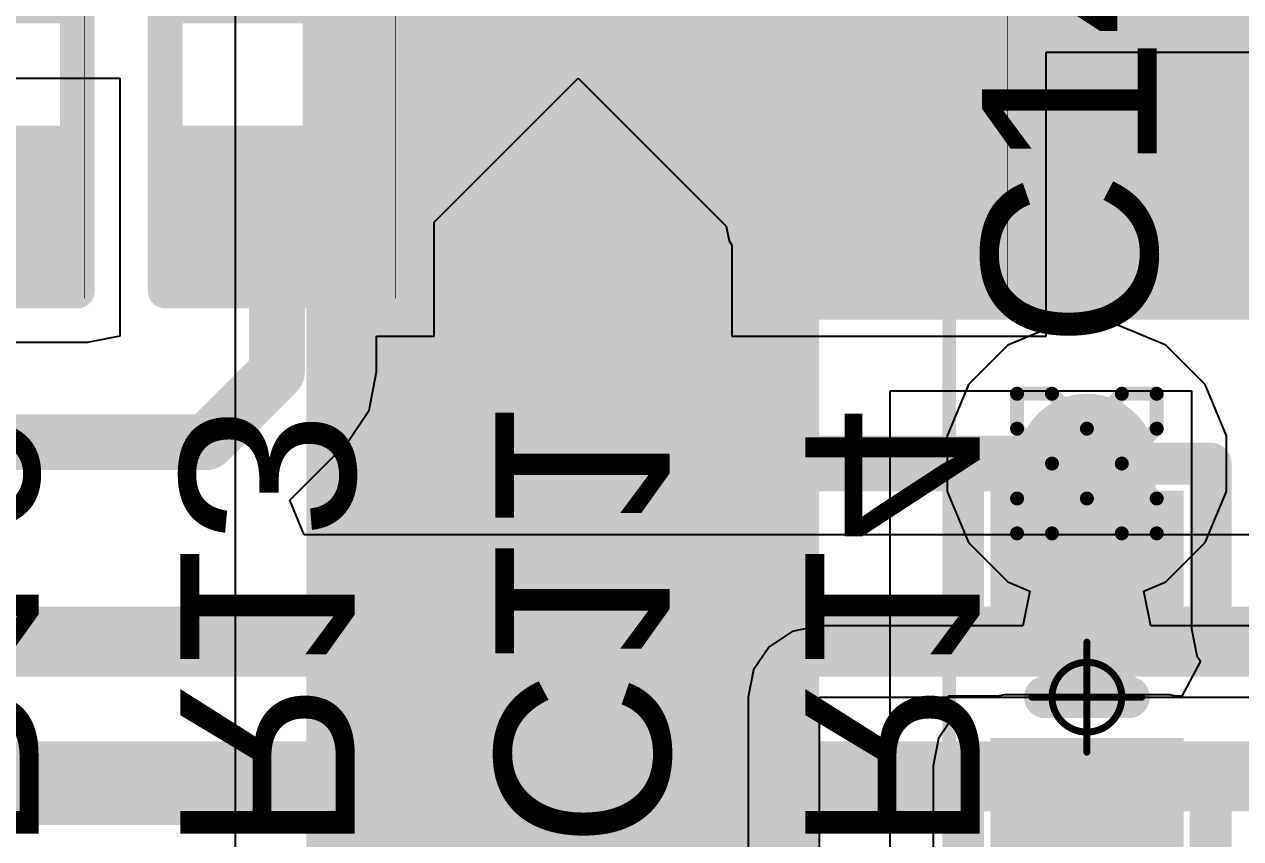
# Model space of a CAD drawing. Header units: inches. Extents: x -13 to 356, y -4 to 120.
# Drawn here: x 4.354 to 8.779, y 28.144 to 31.107 of the extents above; entities that cross this region are included whole.
import ezdxf

# ---------------------------------------------------------------- set-up
doc = ezdxf.new("R2010")
doc.units = ezdxf.units.IN
for name, color, linetype in [('Bottom Layer', 5, 'Continuous'), ('Bottom Overlay', 54, 'Continuous'), ('Bottom Paste', 16, 'Continuous'), ('Bottom Solder', 6, 'Continuous'), ('Drill Drawing', 1, 'Continuous'), ('GND', 16, 'Continuous'), ('Mechanical 13', 56, 'Continuous'), ('Mechanical 15', 56, 'Continuous'), ('POWER', 76, 'Continuous'), ('Top Layer', 1, 'Continuous'), ('Top Overlay', 2, 'Continuous'), ('Top Paste', 8, 'Continuous'), ('Top Solder', 216, 'Continuous'), ('Via Holes', 16, 'Continuous')]:
    doc.layers.add(name, color=color, linetype=linetype)
doc.styles.add('Arial', font='', dxfattribs={"height": 0.2})
doc.styles.get('Arial').set_extended_font_data('Arial')

# ---------------------------------------------------------------- blocks, each defined once
blk = doc.blocks.new('R___0402_B_4')
at = {"layer": 'Bottom Layer'}
for points in [[(-0.2413, 0.3175), (-0.2412999999999999, -0.3175), (-0.6985, -0.3175), (-0.6985, 0.3175)], [(0.6985025399999999, 0.3175), (0.6985025399999999, -0.3175), (0.24130254, -0.3175), (0.24130254, 0.3175)]]:
    blk.add_hatch(color=5, dxfattribs=at).paths.add_polyline_path(points)
at = {"layer": 'Bottom Paste'}
for points in [[(-0.2413, 0.3175), (-0.2412999999999999, -0.3175), (-0.6985, -0.3175), (-0.6985, 0.3175)], [(0.6985025399999999, 0.3175), (0.6985025399999999, -0.3175), (0.24130254, -0.3175), (0.24130254, 0.3175)]]:
    blk.add_hatch(color=16, dxfattribs=at).paths.add_polyline_path(points)
at = {"layer": 'Bottom Solder'}
for points in [[(-0.18629884, 0.37250116), (-0.1862988399999999, -0.37250116), (-0.75350116, -0.37250116), (-0.75350116, 0.37250116)], [(0.7535037, 0.37250116), (0.7535037, -0.37250116), (0.18630138, -0.37250116), (0.18630138, 0.37250116)]]:
    blk.add_hatch(color=6, dxfattribs=at).paths.add_polyline_path(points)
at = {"layer": 'Bottom Overlay'}
for points in [[(0.7874, 0.4064, 0.127, 0.127, 0), (-0.7874, 0.4064, 0.127, 0.127, 0)], [(-0.7874, -0.4064, 0.127, 0.127, 0), (-0.7874, 0.4064, 0.127, 0.127, 0)], [(0.7874, -0.4064, 0.127, 0.127, 0), (0.7874, 0.4064, 0.127, 0.127, 0)], [(0.8128, 0.4318, 0.0032258, 0.0032258, 0), (-0.8127974599999999, 0.4318, 0.0032258, 0.0032258, 0)], [(0.7874, -0.4064, 0.127, 0.127, 0), (-0.7874, -0.4064, 0.127, 0.127, 0)]]:
    blk.add_lwpolyline(points, format="xyseb", dxfattribs=at)
for points in [[(-0.8191499999999999, 0.4064, 0.0635, 0.0635, 1), (-0.7556499999999999, 0.4064, 0.0635, 0.0635, 1)], [(-0.8191499999999999, 0.4064, 0.0635, 0.0635, 1), (-0.7556499999999999, 0.4064, 0.0635, 0.0635, 1)], [(0.7556499999999999, 0.4064, 0.0635, 0.0635, 1), (0.8191499999999999, 0.4064, 0.0635, 0.0635, 1)], [(0.7556499999999999, 0.4064, 0.0635, 0.0635, 1), (0.8191499999999999, 0.4064, 0.0635, 0.0635, 1)], [(-0.8136026399999999, 0.4318, 0.0016129, 0.0016129, 1), (-0.81199228, 0.4318, 0.0016129, 0.0016129, 1)], [(0.8119948199999999, 0.4318, 0.0016129, 0.0016129, 1), (0.81360518, 0.4318, 0.0016129, 0.0016129, 1)], [(-0.8191499999999999, -0.4064, 0.0635, 0.0635, 1), (-0.7556499999999999, -0.4064, 0.0635, 0.0635, 1)], [(-0.8191499999999999, -0.4064, 0.0635, 0.0635, 1), (-0.7556499999999999, -0.4064, 0.0635, 0.0635, 1)], [(0.7556499999999999, -0.4064, 0.0635, 0.0635, 1), (0.8191499999999999, -0.4064, 0.0635, 0.0635, 1)], [(0.7556499999999999, -0.4064, 0.0635, 0.0635, 1), (0.8191499999999999, -0.4064, 0.0635, 0.0635, 1)]]:
    blk.add_lwpolyline(points, format="xyseb", close=True, dxfattribs=at)
blk = doc.blocks.new('R___0402_B_5')
at = {"layer": 'Bottom Layer'}
for points in [[(-0.2413, 0.3175), (-0.2412999999999999, -0.3175), (-0.6985, -0.3175), (-0.6985, 0.3175)], [(0.6985025399999999, 0.3175), (0.6985025399999999, -0.3175), (0.24130254, -0.3175), (0.24130254, 0.3175)]]:
    blk.add_hatch(color=5, dxfattribs=at).paths.add_polyline_path(points)
at = {"layer": 'Bottom Paste'}
for points in [[(-0.2413, 0.3175), (-0.2412999999999999, -0.3175), (-0.6985, -0.3175), (-0.6985, 0.3175)], [(0.6985025399999999, 0.3175), (0.6985025399999999, -0.3175), (0.24130254, -0.3175), (0.24130254, 0.3175)]]:
    blk.add_hatch(color=16, dxfattribs=at).paths.add_polyline_path(points)
at = {"layer": 'Bottom Solder'}
for points in [[(-0.18629884, 0.37250116), (-0.1862988399999999, -0.37250116), (-0.75350116, -0.37250116), (-0.75350116, 0.37250116)], [(0.7535037, 0.37250116), (0.7535037, -0.37250116), (0.18630138, -0.37250116), (0.18630138, 0.37250116)]]:
    blk.add_hatch(color=6, dxfattribs=at).paths.add_polyline_path(points)
at = {"layer": 'Bottom Overlay'}
for points in [[(0.7874, 0.4064, 0.127, 0.127, 0), (-0.7874, 0.4064, 0.127, 0.127, 0)], [(-0.7874, -0.4064, 0.127, 0.127, 0), (-0.7874, 0.4064, 0.127, 0.127, 0)], [(0.7874, -0.4064, 0.127, 0.127, 0), (0.7874, 0.4064, 0.127, 0.127, 0)], [(0.8128, 0.4318, 0.0032258, 0.0032258, 0), (-0.8127974599999999, 0.4318, 0.0032258, 0.0032258, 0)], [(0.7874, -0.4064, 0.127, 0.127, 0), (-0.7874, -0.4064, 0.127, 0.127, 0)]]:
    blk.add_lwpolyline(points, format="xyseb", dxfattribs=at)
for points in [[(-0.8191499999999999, 0.4064, 0.0635, 0.0635, 1), (-0.7556499999999999, 0.4064, 0.0635, 0.0635, 1)], [(-0.8191499999999999, 0.4064, 0.0635, 0.0635, 1), (-0.7556499999999999, 0.4064, 0.0635, 0.0635, 1)], [(0.7556499999999999, 0.4064, 0.0635, 0.0635, 1), (0.8191499999999999, 0.4064, 0.0635, 0.0635, 1)], [(0.7556499999999999, 0.4064, 0.0635, 0.0635, 1), (0.8191499999999999, 0.4064, 0.0635, 0.0635, 1)], [(-0.8136026399999999, 0.4318, 0.0016129, 0.0016129, 1), (-0.81199228, 0.4318, 0.0016129, 0.0016129, 1)], [(0.8119948199999999, 0.4318, 0.0016129, 0.0016129, 1), (0.81360518, 0.4318, 0.0016129, 0.0016129, 1)], [(-0.8191499999999999, -0.4064, 0.0635, 0.0635, 1), (-0.7556499999999999, -0.4064, 0.0635, 0.0635, 1)], [(-0.8191499999999999, -0.4064, 0.0635, 0.0635, 1), (-0.7556499999999999, -0.4064, 0.0635, 0.0635, 1)], [(0.7556499999999999, -0.4064, 0.0635, 0.0635, 1), (0.8191499999999999, -0.4064, 0.0635, 0.0635, 1)], [(0.7556499999999999, -0.4064, 0.0635, 0.0635, 1), (0.8191499999999999, -0.4064, 0.0635, 0.0635, 1)]]:
    blk.add_lwpolyline(points, format="xyseb", close=True, dxfattribs=at)
blk = doc.blocks.new('R___0402_B_6')
at = {"layer": 'Bottom Layer'}
for points in [[(-0.2413, 0.3175), (-0.2412999999999999, -0.3175), (-0.6985, -0.3175), (-0.6985, 0.3175)], [(0.6985025399999999, 0.3175), (0.6985025399999999, -0.3175), (0.24130254, -0.3175), (0.24130254, 0.3175)]]:
    blk.add_hatch(color=5, dxfattribs=at).paths.add_polyline_path(points)
at = {"layer": 'Bottom Paste'}
for points in [[(-0.2413, 0.3175), (-0.2412999999999999, -0.3175), (-0.6985, -0.3175), (-0.6985, 0.3175)], [(0.6985025399999999, 0.3175), (0.6985025399999999, -0.3175), (0.24130254, -0.3175), (0.24130254, 0.3175)]]:
    blk.add_hatch(color=16, dxfattribs=at).paths.add_polyline_path(points)
at = {"layer": 'Bottom Solder'}
for points in [[(-0.18629884, 0.37250116), (-0.1862988399999999, -0.37250116), (-0.75350116, -0.37250116), (-0.75350116, 0.37250116)], [(0.7535037, 0.37250116), (0.7535037, -0.37250116), (0.18630138, -0.37250116), (0.18630138, 0.37250116)]]:
    blk.add_hatch(color=6, dxfattribs=at).paths.add_polyline_path(points)
at = {"layer": 'Bottom Overlay'}
for points in [[(0.7874, 0.4064, 0.127, 0.127, 0), (-0.7874, 0.4064, 0.127, 0.127, 0)], [(-0.7874, -0.4064, 0.127, 0.127, 0), (-0.7874, 0.4064, 0.127, 0.127, 0)], [(0.7874, -0.4064, 0.127, 0.127, 0), (0.7874, 0.4064, 0.127, 0.127, 0)], [(0.8128, 0.4318, 0.0032258, 0.0032258, 0), (-0.8127974599999999, 0.4318, 0.0032258, 0.0032258, 0)], [(0.7874, -0.4064, 0.127, 0.127, 0), (-0.7874, -0.4064, 0.127, 0.127, 0)]]:
    blk.add_lwpolyline(points, format="xyseb", dxfattribs=at)
for points in [[(-0.8191499999999999, 0.4064, 0.0635, 0.0635, 1), (-0.7556499999999999, 0.4064, 0.0635, 0.0635, 1)], [(-0.8191499999999999, 0.4064, 0.0635, 0.0635, 1), (-0.7556499999999999, 0.4064, 0.0635, 0.0635, 1)], [(0.7556499999999999, 0.4064, 0.0635, 0.0635, 1), (0.8191499999999999, 0.4064, 0.0635, 0.0635, 1)], [(0.7556499999999999, 0.4064, 0.0635, 0.0635, 1), (0.8191499999999999, 0.4064, 0.0635, 0.0635, 1)], [(-0.8136026399999999, 0.4318, 0.0016129, 0.0016129, 1), (-0.81199228, 0.4318, 0.0016129, 0.0016129, 1)], [(0.8119948199999999, 0.4318, 0.0016129, 0.0016129, 1), (0.81360518, 0.4318, 0.0016129, 0.0016129, 1)], [(-0.8191499999999999, -0.4064, 0.0635, 0.0635, 1), (-0.7556499999999999, -0.4064, 0.0635, 0.0635, 1)], [(-0.8191499999999999, -0.4064, 0.0635, 0.0635, 1), (-0.7556499999999999, -0.4064, 0.0635, 0.0635, 1)], [(0.7556499999999999, -0.4064, 0.0635, 0.0635, 1), (0.8191499999999999, -0.4064, 0.0635, 0.0635, 1)], [(0.7556499999999999, -0.4064, 0.0635, 0.0635, 1), (0.8191499999999999, -0.4064, 0.0635, 0.0635, 1)]]:
    blk.add_lwpolyline(points, format="xyseb", close=True, dxfattribs=at)
blk = doc.blocks.new('C_0402_L_B_9')
at = {"layer": 'Bottom Layer'}
for points in [[(-0.64995806, 0.24995632), (-0.24995886, 0.24995632), (-0.24995886, -0.25004268), (-0.64995806, -0.25004268)], [(0.24995886, 0.2500376), (0.64995806, 0.2500376), (0.64995806, -0.2499614), (0.24995886, -0.2499614)]]:
    blk.add_hatch(color=5, dxfattribs=at).paths.add_polyline_path(points)
at = {"layer": 'Bottom Paste'}
for points in [[(-0.64995806, 0.24995632), (-0.24995886, 0.24995632), (-0.24995886, -0.25004268), (-0.64995806, -0.25004268)], [(0.24995886, 0.2500376), (0.64995806, 0.2500376), (0.64995806, -0.2499614), (0.24995886, -0.2499614)]]:
    blk.add_hatch(color=16, dxfattribs=at).paths.add_polyline_path(points)
at = {"layer": 'Bottom Solder'}
for points in [[(-0.75155806, 0.35155632), (-0.14835886, 0.35155632), (-0.14835886, -0.35164268), (-0.75155806, -0.35164268)], [(0.14835886, 0.3516376), (0.75155806, 0.3516376), (0.75155806, -0.3515614), (0.14835886, -0.3515614)]]:
    blk.add_hatch(color=6, dxfattribs=at).paths.add_polyline_path(points)
at = {"layer": 'Bottom Overlay'}
for points in [[(-0.8498789199999999, 0.44987464, 0.1524, 0.1524, 0), (-0.84971636, 0.4500372, 0.1524, 0.1524, 0)], [(-0.25395936, 0.44987464, 0.1524, 0.1524, 0), (-0.8498789199999999, 0.44987464, 0.1524, 0.1524, 0)], [(-0.8498789199999999, -0.449961, 0.1524, 0.1524, 0), (-0.8498789199999999, 0.44987464, 0.1524, 0.1524, 0)], [(0.8499576599999998, 0.44987464, 0.1524, 0.1524, 0), (0.25404064, 0.44987464, 0.1524, 0.1524, 0)], [(0.8499576599999998, -0.449961, 0.1524, 0.1524, 0), (0.84996274, 0.4500372, 0.1524, 0.1524, 0)], [(4.064e-05, -0.15244318, 0.1524, 0.1524, 0), (4.064e-05, 0.15235682, 0.1524, 0.1524, 0)], [(-0.25395936, -0.449961, 0.1524, 0.1524, 0), (-0.8498789199999999, -0.449961, 0.1524, 0.1524, 0)], [(0.8499576599999998, -0.449961, 0.1524, 0.1524, 0), (0.25404064, -0.449961, 0.1524, 0.1524, 0)]]:
    blk.add_lwpolyline(points, format="xyseb", dxfattribs=at)
for points in [[(-0.8879789199999999, 0.44987464, 0.0762, 0.0762, 1), (-0.8117789199999998, 0.44987464, 0.0762, 0.0762, 1)], [(-0.8879789199999999, 0.44987464, 0.0762, 0.0762, 1), (-0.8117789199999998, 0.44987464, 0.0762, 0.0762, 1)], [(-0.8879789199999999, 0.44987464, 0.0762, 0.0762, 1), (-0.8117789199999998, 0.44987464, 0.0762, 0.0762, 1)], [(-0.88781636, 0.4500372, 0.0762, 0.0762, 1), (-0.8116163599999999, 0.4500372, 0.0762, 0.0762, 1)], [(-0.29205936, 0.44987464, 0.0762, 0.0762, 1), (-0.21585936, 0.44987464, 0.0762, 0.0762, 1)], [(0.21594064, 0.44987464, 0.0762, 0.0762, 1), (0.29214064, 0.44987464, 0.0762, 0.0762, 1)], [(0.81185766, 0.44987464, 0.0762, 0.0762, 1), (0.8880576599999999, 0.44987464, 0.0762, 0.0762, 1)], [(0.81186274, 0.4500372, 0.0762, 0.0762, 1), (0.8880627399999999, 0.4500372, 0.0762, 0.0762, 1)], [(-0.03805936, 0.15235682, 0.0762, 0.0762, 1), (0.03814064, 0.15235682, 0.0762, 0.0762, 1)], [(-0.03805936, -0.15244318, 0.0762, 0.0762, 1), (0.03814064, -0.15244318, 0.0762, 0.0762, 1)], [(-0.8879789199999999, -0.449961, 0.0762, 0.0762, 1), (-0.8117789199999998, -0.449961, 0.0762, 0.0762, 1)], [(-0.8879789199999999, -0.449961, 0.0762, 0.0762, 1), (-0.8117789199999998, -0.449961, 0.0762, 0.0762, 1)], [(-0.29205936, -0.449961, 0.0762, 0.0762, 1), (-0.21585936, -0.449961, 0.0762, 0.0762, 1)], [(0.21594064, -0.449961, 0.0762, 0.0762, 1), (0.29214064, -0.449961, 0.0762, 0.0762, 1)], [(0.81185766, -0.449961, 0.0762, 0.0762, 1), (0.8880576599999999, -0.449961, 0.0762, 0.0762, 1)], [(0.81185766, -0.449961, 0.0762, 0.0762, 1), (0.8880576599999999, -0.449961, 0.0762, 0.0762, 1)]]:
    blk.add_lwpolyline(points, format="xyseb", close=True, dxfattribs=at)
blk = doc.blocks.new('IND_CLF7045T_3R3N_D_24')
at = {"layer": 'Top Layer'}
blk.add_hatch(color=1, dxfattribs=at).paths.add_polyline_path([(1.94999864, 1.10000034), (3.94999972, 1.10000034), (3.94999972, -1.10000034), (1.94999864, -1.10000034)])
at = {"layer": 'Top Paste'}
blk.add_hatch(color=8, dxfattribs=at).paths.add_polyline_path([(1.94999864, 1.10000034), (3.94999972, 1.10000034), (3.94999972, -1.10000034), (1.94999864, -1.10000034)])
at = {"layer": 'Top Solder'}
blk.add_hatch(color=216, dxfattribs=at).paths.add_polyline_path([(1.84839864, 1.20160034), (4.05159972, 1.20160034), (4.05159972, -1.20160034), (1.84839864, -1.20160034)])
at = {"layer": 'Mechanical 13'}
for points in [[(3.60000042, -3.45000072, 0.127, 0.127, 0), (3.60000042, 3.45000072, 0.127, 0.127, 0)], [(-3.60000042, -3.45000072, 0.127, 0.127, 0), (3.60000042, -3.45000072, 0.127, 0.127, 0)]]:
    blk.add_lwpolyline(points, format="xyseb", dxfattribs=at)
blk.add_lwpolyline([(3.56825042, -3.45000072, 0.0635, 0.0635, 1), (3.63175042, -3.45000072, 0.0635, 0.0635, 1)], format="xyseb", close=True, dxfattribs=at)
blk.add_lwpolyline([(3.56825042, -3.45000072, 0.0635, 0.0635, 1), (3.63175042, -3.45000072, 0.0635, 0.0635, 1)], format="xyseb", close=True, dxfattribs=at)
at = {"layer": 'Mechanical 15'}
blk.add_lwpolyline([(4.19999922, -3.70000022, 0.0499999, 0.0499999, 0), (4.19999922, 3.70000022, 0.0499999, 0.0499999, 0)], format="xyseb", dxfattribs=at)
at = {"layer": 'Top Overlay'}
for points in [[(3.60000042, -3.45000072, 0.127, 0.127, 0), (3.60000042, -1.4199997, 0.127, 0.127, 0)], [(-3.60000042, -3.45000072, 0.127, 0.127, 0), (3.60000042, -3.45000072, 0.127, 0.127, 0)]]:
    blk.add_lwpolyline(points, format="xyseb", dxfattribs=at)
for points in [[(3.56825042, -1.4199997, 0.0635, 0.0635, 1), (3.63175042, -1.4199997, 0.0635, 0.0635, 1)], [(3.56825042, -3.45000072, 0.0635, 0.0635, 1), (3.63175042, -3.45000072, 0.0635, 0.0635, 1)], [(3.56825042, -3.45000072, 0.0635, 0.0635, 1), (3.63175042, -3.45000072, 0.0635, 0.0635, 1)]]:
    blk.add_lwpolyline(points, format="xyseb", close=True, dxfattribs=at)
blk = doc.blocks.new('C_0402_L_41')
at = {"layer": 'Top Layer'}
for points in [[(-0.6499986999999999, 0.2499995), (-0.2499995, 0.2499995), (-0.2499995, -0.2499995), (-0.6499986999999999, -0.2499995)], [(0.24991822, 0.24991822), (0.64991742, 0.24991822), (0.64991742, -0.25008078), (0.24991822, -0.25008078)]]:
    blk.add_hatch(color=1, dxfattribs=at).paths.add_polyline_path(points)
at = {"layer": 'Top Paste'}
for points in [[(-0.6499986999999999, 0.2499995), (-0.2499995, 0.2499995), (-0.2499995, -0.2499995), (-0.6499986999999999, -0.2499995)], [(0.24991822, 0.24991822), (0.64991742, 0.24991822), (0.64991742, -0.25008078), (0.24991822, -0.25008078)]]:
    blk.add_hatch(color=8, dxfattribs=at).paths.add_polyline_path(points)
at = {"layer": 'Top Solder'}
for points in [[(-0.7515987, 0.3515995), (-0.1483995, 0.3515995), (-0.1483995, -0.3515995), (-0.7515987, -0.3515995)], [(0.14831822, 0.35151822), (0.75151742, 0.35151822), (0.75151742, -0.35168078), (0.14831822, -0.35168078)]]:
    blk.add_hatch(color=216, dxfattribs=at).paths.add_polyline_path(points)
at = {"layer": 'Mechanical 15'}
for points in [[(0, -0.1999996, 0.0254, 0.0254, 0), (0, 0.1999996, 0.0254, 0.0254, 0)], [(0.1999996, 0, 0.0254, 0.0254, 0), (-0.1999996, 0, 0.0254, 0.0254, 0)]]:
    blk.add_lwpolyline(points, format="xyseb", dxfattribs=at)
for points in [[(-0.00635, 0.1999996, 0.0127, 0.0127, 1), (0.00635, 0.1999996, 0.0127, 0.0127, 1)], [(0.127, 0, 0.0254, 0.0254, 1), (-0.127, 0, 0.0254, 0.0254, 1)], [(-0.2063496, 0, 0.0127, 0.0127, 1), (-0.1936496, 0, 0.0127, 0.0127, 1)], [(-0.13335, 0, 0.0127, 0.0127, 1), (-0.12065, 0, 0.0127, 0.0127, 1)], [(0.12065, 0, 0.0127, 0.0127, 1), (0.13335, 0, 0.0127, 0.0127, 1)], [(0.1936496, 0, 0.0127, 0.0127, 1), (0.2063496, 0, 0.0127, 0.0127, 1)], [(-0.00635, -0.1999996, 0.0127, 0.0127, 1), (0.00635, -0.1999996, 0.0127, 0.0127, 1)]]:
    blk.add_lwpolyline(points, format="xyseb", close=True, dxfattribs=at)
at = {"layer": 'Top Overlay'}
for points in [[(-0.254, 0.44991782, 0.1524, 0.1524, 0), (-0.84991956, 0.44991782, 0.1524, 0.1524, 0)], [(-0.84991956, -0.44991782, 0.1524, 0.1524, 0), (-0.84991956, 0.44991782, 0.1524, 0.1524, 0)], [(0.84991956, 0.44991782, 0.1524, 0.1524, 0), (0.254, 0.44991782, 0.1524, 0.1524, 0)], [(0.84991956, -0.45008038, 0.1524, 0.1524, 0), (0.84991956, 0.44991782, 0.1524, 0.1524, 0)], [(0, -0.1524, 0.1524, 0.1524, 0), (0, 0.1524, 0.1524, 0.1524, 0)], [(-0.254, -0.44991782, 0.1524, 0.1524, 0), (-0.84991956, -0.44991782, 0.1524, 0.1524, 0)], [(-0.8497569999999999, -0.45008038, 0.1524, 0.1524, 0), (-0.84991956, -0.44991782, 0.1524, 0.1524, 0)], [(0.84991956, -0.44991782, 0.1524, 0.1524, 0), (0.254, -0.44991782, 0.1524, 0.1524, 0)]]:
    blk.add_lwpolyline(points, format="xyseb", dxfattribs=at)
for points in [[(-0.8880195599999998, 0.44991782, 0.0762, 0.0762, 1), (-0.81181956, 0.44991782, 0.0762, 0.0762, 1)], [(-0.8880195599999998, 0.44991782, 0.0762, 0.0762, 1), (-0.81181956, 0.44991782, 0.0762, 0.0762, 1)], [(-0.2921, 0.44991782, 0.0762, 0.0762, 1), (-0.2159, 0.44991782, 0.0762, 0.0762, 1)], [(0.2159, 0.44991782, 0.0762, 0.0762, 1), (0.2921, 0.44991782, 0.0762, 0.0762, 1)], [(0.81181956, 0.44991782, 0.0762, 0.0762, 1), (0.8880195599999998, 0.44991782, 0.0762, 0.0762, 1)], [(0.81181956, 0.44991782, 0.0762, 0.0762, 1), (0.8880195599999998, 0.44991782, 0.0762, 0.0762, 1)], [(-0.0381, 0.1524, 0.0762, 0.0762, 1), (0.0381, 0.1524, 0.0762, 0.0762, 1)], [(-0.0381, -0.1524, 0.0762, 0.0762, 1), (0.0381, -0.1524, 0.0762, 0.0762, 1)], [(-0.8880195599999998, -0.44991782, 0.0762, 0.0762, 1), (-0.81181956, -0.44991782, 0.0762, 0.0762, 1)], [(-0.8880195599999998, -0.44991782, 0.0762, 0.0762, 1), (-0.81181956, -0.44991782, 0.0762, 0.0762, 1)], [(-0.8880195599999998, -0.44991782, 0.0762, 0.0762, 1), (-0.81181956, -0.44991782, 0.0762, 0.0762, 1)], [(-0.8878569999999999, -0.45008038, 0.0762, 0.0762, 1), (-0.8116569999999999, -0.45008038, 0.0762, 0.0762, 1)], [(-0.2921, -0.44991782, 0.0762, 0.0762, 1), (-0.2159, -0.44991782, 0.0762, 0.0762, 1)], [(0.2159, -0.44991782, 0.0762, 0.0762, 1), (0.2921, -0.44991782, 0.0762, 0.0762, 1)], [(0.81181956, -0.44991782, 0.0762, 0.0762, 1), (0.8880195599999998, -0.44991782, 0.0762, 0.0762, 1)], [(0.81181956, -0.45008038, 0.0762, 0.0762, 1), (0.8880195599999998, -0.45008038, 0.0762, 0.0762, 1)]]:
    blk.add_lwpolyline(points, format="xyseb", close=True, dxfattribs=at)

msp = doc.modelspace()

# ---------------------------------------------------------------- hatches: boundary and pattern name
at = {"layer": 'Bottom Layer'}
h = msp.add_hatch(color=5, dxfattribs=at)
edge = h.paths.add_edge_path()
edge.add_arc((8.21946032, 29.5089199), 0.254, 0, 360)
at = {"layer": 'GND'}
h = msp.add_hatch(color=16, dxfattribs=at)
edge = h.paths.add_edge_path()
edge.add_arc((8.21946032, 29.5089199), 0.254, 0, 360)
at = {"layer": 'POWER'}
h = msp.add_hatch(color=76, dxfattribs=at)
edge = h.paths.add_edge_path()
edge.add_arc((8.21946032, 29.5089199), 0.254, 0, 360)
at = {"layer": 'Top Layer'}
for points in [[(5.37946092, 28.00700012), (7.24506552, 28.00700012), (7.24506552, 32.80700067999999), (5.37946092, 32.80700067999999)], [(5.46843204, 30.03292698), (9.732853279999999, 30.03292698), (9.732853279999999, 32.80699814), (5.46843204, 32.80699814)], [(6.653855119999999, 26.20760062), (7.24506552, 26.20760062), (7.24506552, 32.80699814), (6.653855119999999, 32.80699814)], [(7.969460819999999, 28.90899984), (8.469459819999999, 28.90899984), (8.469459819999999, 29.50891736), (7.969460819999999, 29.50891736)], [(7.91946092, 26.20760062), (8.519459719999999, 26.20760062), (8.519459719999999, 28.40907958), (7.91946092, 28.40907958)]]:
    msp.add_hatch(color=1, dxfattribs=at).paths.add_polyline_path(points)
h = msp.add_hatch(color=1, dxfattribs=at)
edge = h.paths.add_edge_path()
edge.add_arc((8.21946032, 29.5089199), 0.254, 0, 360)
at = {"layer": 'Via Holes'}
h = msp.add_hatch(color=7, dxfattribs=at)
edge = h.paths.add_edge_path()
edge.add_arc((8.21946032, 29.5089199), 0.127, 0, 360)

# ---------------------------------------------------------------- linework, layer by layer
at = {"layer": 'Bottom Layer'}
for p, q in [((8.07093382, 29.97199746), (8.07093382, 31.00593494)), ((8.07093382, 31.00593494), (10.40520398, 31.00593494)), ((3.5687, 30.9118), (4.70147904, 30.9118)), ((4.70147904, 30.9118), (4.70147904, 29.972)), ((5.84447904, 30.38782594), (6.36816608, 30.91151298)), ((6.36816608, 30.91151298), (6.90702708, 30.37265452)), ((5.84447904, 29.97199746), (5.84447904, 30.38782594)), ((6.90702708, 30.37265452), (6.917646819999999, 30.31926372)), ((6.917646819999999, 30.31926372), (6.927933819999999, 30.30386878)), ((6.927933819999999, 30.30386878), (6.927933819999999, 29.97199746)), ((4.70147904, 29.972), (4.583767819999999, 29.94956672)), ((5.63554626, 29.84256668), (5.63554626, 29.97199746)), ((5.63554626, 29.97199746), (5.84447904, 29.97199746)), ((6.927933819999999, 29.97199746), (8.07093382, 29.97199746)), ((4.583767819999999, 29.94956672), (3.84052572, 29.94956672)), ((5.607946619999999, 29.70380648), (5.6355488, 29.84255398)), ((5.6355488, 29.84255398), (5.63554626, 29.84256668)), ((5.52935394, 29.58617908), (5.607946619999999, 29.70380648)), ((5.319488979999999, 29.37631412), (5.529346319999999, 29.586174)), ((5.529346319999999, 29.586174), (5.52935394, 29.58617908)), ((5.372094919999999, 29.24931412), (5.319488979999999, 29.37631412)), ((8.8281891, 29.24931412), (5.372094919999999, 29.24931412))]:
    msp.add_line(p, q, dxfattribs=at)
for points in [[(6.43465312, 31.3944, 0.254, 0.254, 0), (7.33635566, 30.49269746, 0.254, 0.254, 0)], [(5.36187904, 30.45459746, 0.254, 0.254, 0), (6.203281979999999, 31.2960004, 0.254, 0.254, 0)], [(7.33635566, 30.49269746, 0.3809999999999999, 0.3809999999999999, 0), (7.461333819999999, 30.49269746, 0.3809999999999999, 0.3809999999999999, 0)], [(7.461333819999999, 30.49269746, 0.3809999999999999, 0.3809999999999999, 0), (7.499433819999999, 30.45459746, 0.3809999999999999, 0.3809999999999999, 0)], [(6.3847345, 29.75883812, 0.2032, 0.2032, 0), (6.3847345, 30.49448308, 0.2032, 0.2032, 0)], [(5.272979039999999, 30.45459746, 0.2032, 0.2032, 0), (5.36187904, 30.45459746, 0.2032, 0.2032, 0)], [(5.272979039999999, 29.84255398, 0.2032, 0.2032, 0), (5.272979039999999, 30.45459746, 0.2032, 0.2032, 0)], [(5.017424559999999, 29.5869995, 0.2032, 0.2032, 0), (5.272979039999999, 29.84255398, 0.2032, 0.2032, 0)], [(6.3847345, 29.75883812, 0.2032, 0.2032, 0), (6.63465272, 29.5089199, 0.2032, 0.2032, 0)], [(3.48467172, 29.5869995, 0.2032, 0.2032, 0), (5.017424559999999, 29.5869995, 0.2032, 0.2032, 0)], [(6.63465272, 29.5089199, 0.2032, 0.2032, 0), (8.21946032, 29.5089199, 0.2032, 0.2032, 0)], [(2.8432125, 28.86084906, 0.254, 0.254, 0), (8.989095559999999, 28.86084906, 0.254, 0.254, 0)], [(-0.75567032, 28.37101006, 0.254, 0.254, 0), (9.63781156, 28.37101006, 0.254, 0.254, 0)]]:
    msp.add_lwpolyline(points, format="xyseb", dxfattribs=at)
for points in [[(7.241105659999999, 30.49269746, 0.1905, 0.1905, 1), (7.431605659999999, 30.49269746, 0.1905, 0.1905, 1)], [(7.36608382, 30.49269746, 0.1905, 0.1905, 1), (7.55658382, 30.49269746, 0.1905, 0.1905, 1)], [(7.36608382, 30.49269746, 0.1905, 0.1905, 1), (7.55658382, 30.49269746, 0.1905, 0.1905, 1)], [(7.40418382, 30.45459746, 0.1905, 0.1905, 1), (7.59468382, 30.45459746, 0.1905, 0.1905, 1)], [(5.298379039999999, 30.45459746, 0.127, 0.127, 1), (5.425379039999999, 30.45459746, 0.127, 0.127, 1)], [(6.3339345, 30.49448308, 0.1016, 0.1016, 1), (6.4355345, 30.49448308, 0.1016, 0.1016, 1)], [(7.272855659999999, 30.49269746, 0.127, 0.127, 1), (7.39985566, 30.49269746, 0.127, 0.127, 1)], [(5.222179039999999, 30.45459746, 0.1016, 0.1016, 1), (5.32377904, 30.45459746, 0.1016, 0.1016, 1)], [(5.222179039999999, 30.45459746, 0.1016, 0.1016, 1), (5.32377904, 30.45459746, 0.1016, 0.1016, 1)], [(5.311079039999999, 30.45459746, 0.1016, 0.1016, 1), (5.41267904, 30.45459746, 0.1016, 0.1016, 1)], [(5.222179039999999, 29.84255398, 0.1016, 0.1016, 1), (5.32377904, 29.84255398, 0.1016, 0.1016, 1)], [(5.222179039999999, 29.84255398, 0.1016, 0.1016, 1), (5.32377904, 29.84255398, 0.1016, 0.1016, 1)], [(6.3339345, 29.75883812, 0.1016, 0.1016, 1), (6.4355345, 29.75883812, 0.1016, 0.1016, 1)], [(6.3339345, 29.75883812, 0.1016, 0.1016, 1), (6.4355345, 29.75883812, 0.1016, 0.1016, 1)], [(4.96662456, 29.5869995, 0.1016, 0.1016, 1), (5.06822456, 29.5869995, 0.1016, 0.1016, 1)], [(4.96662456, 29.5869995, 0.1016, 0.1016, 1), (5.06822456, 29.5869995, 0.1016, 0.1016, 1)], [(6.58385272, 29.5089199, 0.1016, 0.1016, 1), (6.68545272, 29.5089199, 0.1016, 0.1016, 1)], [(6.58385272, 29.5089199, 0.1016, 0.1016, 1), (6.68545272, 29.5089199, 0.1016, 0.1016, 1)], [(8.16866032, 29.5089199, 0.1016, 0.1016, 1), (8.27026032, 29.5089199, 0.1016, 0.1016, 1)]]:
    msp.add_lwpolyline(points, format="xyseb", close=True, dxfattribs=at)
at = {"layer": 'Drill Drawing'}
for points in [[(7.96546032, 29.6359199, 0.0508, 0.0508, 0), (7.96546032, 29.7629199, 0.0508, 0.0508, 0)], [(7.96546032, 29.7629199, 0.0508, 0.0508, 0), (8.09246032, 29.7629199, 0.0508, 0.0508, 0)], [(8.09246032, 29.7629199, 0.0508, 0.0508, 0), (8.21946032, 29.6359199, 0.0508, 0.0508, 0)], [(8.21946032, 29.6359199, 0.0508, 0.0508, 0), (8.34646032, 29.7629199, 0.0508, 0.0508, 0)], [(8.34646032, 29.7629199, 0.0508, 0.0508, 0), (8.47346032, 29.7629199, 0.0508, 0.0508, 0)], [(8.47346032, 29.6359199, 0.0508, 0.0508, 0), (8.47346032, 29.7629199, 0.0508, 0.0508, 0)], [(7.96546032, 29.6359199, 0.0508, 0.0508, 0), (8.09246032, 29.5089199, 0.0508, 0.0508, 0)], [(8.34646032, 29.5089199, 0.0508, 0.0508, 0), (8.47346032, 29.6359199, 0.0508, 0.0508, 0)], [(7.96546032, 29.3819199, 0.0508, 0.0508, 0), (8.09246032, 29.5089199, 0.0508, 0.0508, 0)], [(8.34646032, 29.5089199, 0.0508, 0.0508, 0), (8.47346032, 29.3819199, 0.0508, 0.0508, 0)], [(7.96546032, 29.2549199, 0.0508, 0.0508, 0), (7.96546032, 29.3819199, 0.0508, 0.0508, 0)], [(8.09246032, 29.2549199, 0.0508, 0.0508, 0), (8.21946032, 29.3819199, 0.0508, 0.0508, 0)], [(8.21946032, 29.3819199, 0.0508, 0.0508, 0), (8.34646032, 29.2549199, 0.0508, 0.0508, 0)], [(8.47346032, 29.2549199, 0.0508, 0.0508, 0), (8.47346032, 29.3819199, 0.0508, 0.0508, 0)], [(7.96546032, 29.2549199, 0.0508, 0.0508, 0), (8.09246032, 29.2549199, 0.0508, 0.0508, 0)], [(8.34646032, 29.2549199, 0.0508, 0.0508, 0), (8.47346032, 29.2549199, 0.0508, 0.0508, 0)]]:
    msp.add_lwpolyline(points, format="xyseb", dxfattribs=at)
for points in [[(7.952760319999999, 29.7629199, 0.0254, 0.0254, 1), (7.97816032, 29.7629199, 0.0254, 0.0254, 1)], [(7.952760319999999, 29.7629199, 0.0254, 0.0254, 1), (7.97816032, 29.7629199, 0.0254, 0.0254, 1)], [(8.07976032, 29.7629199, 0.0254, 0.0254, 1), (8.10516032, 29.7629199, 0.0254, 0.0254, 1)], [(8.07976032, 29.7629199, 0.0254, 0.0254, 1), (8.10516032, 29.7629199, 0.0254, 0.0254, 1)], [(8.33376032, 29.7629199, 0.0254, 0.0254, 1), (8.35916032, 29.7629199, 0.0254, 0.0254, 1)], [(8.33376032, 29.7629199, 0.0254, 0.0254, 1), (8.35916032, 29.7629199, 0.0254, 0.0254, 1)], [(8.460760319999999, 29.7629199, 0.0254, 0.0254, 1), (8.48616032, 29.7629199, 0.0254, 0.0254, 1)], [(8.460760319999999, 29.7629199, 0.0254, 0.0254, 1), (8.48616032, 29.7629199, 0.0254, 0.0254, 1)], [(7.952760319999999, 29.6359199, 0.0254, 0.0254, 1), (7.97816032, 29.6359199, 0.0254, 0.0254, 1)], [(7.952760319999999, 29.6359199, 0.0254, 0.0254, 1), (7.97816032, 29.6359199, 0.0254, 0.0254, 1)], [(8.20676032, 29.6359199, 0.0254, 0.0254, 1), (8.23216032, 29.6359199, 0.0254, 0.0254, 1)], [(8.20676032, 29.6359199, 0.0254, 0.0254, 1), (8.23216032, 29.6359199, 0.0254, 0.0254, 1)], [(8.460760319999999, 29.6359199, 0.0254, 0.0254, 1), (8.48616032, 29.6359199, 0.0254, 0.0254, 1)], [(8.460760319999999, 29.6359199, 0.0254, 0.0254, 1), (8.48616032, 29.6359199, 0.0254, 0.0254, 1)], [(8.07976032, 29.5089199, 0.0254, 0.0254, 1), (8.10516032, 29.5089199, 0.0254, 0.0254, 1)], [(8.07976032, 29.5089199, 0.0254, 0.0254, 1), (8.10516032, 29.5089199, 0.0254, 0.0254, 1)], [(8.33376032, 29.5089199, 0.0254, 0.0254, 1), (8.35916032, 29.5089199, 0.0254, 0.0254, 1)], [(8.33376032, 29.5089199, 0.0254, 0.0254, 1), (8.35916032, 29.5089199, 0.0254, 0.0254, 1)], [(7.952760319999999, 29.3819199, 0.0254, 0.0254, 1), (7.97816032, 29.3819199, 0.0254, 0.0254, 1)], [(7.952760319999999, 29.3819199, 0.0254, 0.0254, 1), (7.97816032, 29.3819199, 0.0254, 0.0254, 1)], [(8.20676032, 29.3819199, 0.0254, 0.0254, 1), (8.23216032, 29.3819199, 0.0254, 0.0254, 1)], [(8.20676032, 29.3819199, 0.0254, 0.0254, 1), (8.23216032, 29.3819199, 0.0254, 0.0254, 1)], [(8.460760319999999, 29.3819199, 0.0254, 0.0254, 1), (8.48616032, 29.3819199, 0.0254, 0.0254, 1)], [(8.460760319999999, 29.3819199, 0.0254, 0.0254, 1), (8.48616032, 29.3819199, 0.0254, 0.0254, 1)], [(7.952760319999999, 29.2549199, 0.0254, 0.0254, 1), (7.97816032, 29.2549199, 0.0254, 0.0254, 1)], [(7.952760319999999, 29.2549199, 0.0254, 0.0254, 1), (7.97816032, 29.2549199, 0.0254, 0.0254, 1)], [(8.07976032, 29.2549199, 0.0254, 0.0254, 1), (8.10516032, 29.2549199, 0.0254, 0.0254, 1)], [(8.07976032, 29.2549199, 0.0254, 0.0254, 1), (8.10516032, 29.2549199, 0.0254, 0.0254, 1)], [(8.33376032, 29.2549199, 0.0254, 0.0254, 1), (8.35916032, 29.2549199, 0.0254, 0.0254, 1)], [(8.33376032, 29.2549199, 0.0254, 0.0254, 1), (8.35916032, 29.2549199, 0.0254, 0.0254, 1)], [(8.460760319999999, 29.2549199, 0.0254, 0.0254, 1), (8.48616032, 29.2549199, 0.0254, 0.0254, 1)], [(8.460760319999999, 29.2549199, 0.0254, 0.0254, 1), (8.48616032, 29.2549199, 0.0254, 0.0254, 1)]]:
    msp.add_lwpolyline(points, format="xyseb", close=True, dxfattribs=at)
at = {"layer": 'POWER'}
for p, q in [((8.11841404, 30.0169199), (7.931701179999999, 29.93958198)), ((8.3205066, 30.0169199), (8.11841404, 30.0169199)), ((8.50721946, 29.93958198), (8.3205066, 30.0169199)), ((7.931701179999999, 29.93958198), (7.78879824, 29.79667904)), ((8.6501224, 29.79667904), (8.50721946, 29.93958198)), ((7.78879824, 29.79667904), (7.71146032, 29.60996618)), ((8.727460319999999, 29.60996618), (8.6501224, 29.79667904)), ((7.71146032, 29.60996618), (7.71146032, 29.40787362)), ((8.727460319999999, 29.40787362), (8.727460319999999, 29.60996618)), ((7.71146032, 29.40787362), (7.78879824, 29.22116076)), ((8.6501224, 29.22116076), (8.727460319999999, 29.40787362)), ((7.78879824, 29.22116076), (7.931701179999999, 29.07825782)), ((8.50721946, 29.07825782), (8.6501224, 29.22116076)), ((7.931701179999999, 29.07825782), (8.012049, 29.0449762)), ((8.42687164, 29.0449762), (8.50721946, 29.07825782)), ((8.012049, 29.0449762), (7.9867887, 28.9179762)), ((8.45213194, 28.9179762), (8.42687164, 29.0449762)), ((7.14734664, 28.89826326), (7.06332852, 28.84212418)), ((7.246452359999999, 28.9179762), (7.14734664, 28.89826326)), ((7.9867887, 28.9179762), (7.246452359999999, 28.9179762)), ((10.7458002, 28.9179762), (8.45213194, 28.9179762)), ((7.06332852, 28.84212418), (7.007189439999999, 28.75810606)), ((7.007189439999999, 28.75810606), (6.9874765, 28.65900034)), ((6.9874765, 28.65900034), (6.9874765, 24.56160188)), ((7.246452359999999, 24.41694888), (7.246452359999999, 28.65900034)), ((7.246452359999999, 28.65900034), (10.7458002, 28.65900034))]:
    msp.add_line(p, q, dxfattribs=at)
at = {"layer": 'Top Layer'}
for p, q in [((5.120485059999999, 31.43553783999999), (5.120485059999999, 28.00700012)), ((7.504041379999999, 26.9911703), (7.504041379999999, 29.77395112)), ((7.504041379999999, 29.77395112), (8.60028506, 29.77395112)), ((8.60028506, 29.77395112), (8.60028506, 28.90891856)), ((8.60028506, 28.90891856), (8.619997999999999, 28.80981284)), ((8.619997999999999, 28.80981284), (8.6331806, 28.79008212)), ((8.6331806, 28.79008212), (8.56529656, 28.66308212)), ((7.894444459999999, 28.66308212), (7.71537954, 28.66308212)), ((7.71537954, 28.66308212), (7.71537954, 28.5608395)), ((7.91946092, 28.66805798), (7.894444459999999, 28.66308212)), ((8.519459719999999, 28.66805798), (7.91946092, 28.66805798)), ((8.54447618, 28.66308212), (8.519459719999999, 28.66805798)), ((8.56529656, 28.66308212), (8.54447618, 28.66308212)), ((7.71537954, 28.5608395), (7.680198, 28.50818784)), ((7.680198, 28.50818784), (7.66048506, 28.40908212)), ((7.66048506, 28.40908212), (7.66048506, 26.96907992))]:
    msp.add_line(p, q, dxfattribs=at)

# ---------------------------------------------------------------- block references
msp.add_blockref('IND_CLF7045T_3R3N_D_24', (3.5184334, 31.70700034))
at = {"rotation": 270}
for name, p in [('C_0402_L_B_9', (6.384696399999999, 30.94444154)), ('R___0402_B_6', (4.1402, 30.9245)), ('R___0402_B_5', (5.272979039999999, 30.9245)), ('R___0402_B_4', (7.499433819999999, 30.9245)), ('C_0402_L_41', (8.21946032, 28.65900034))]:
    msp.add_blockref(name, p, dxfattribs=at)

# ---------------------------------------------------------------- texts
at = {"layer": 'Bottom Overlay', "style": 'Arial', "text_generation_flag": 2}
for s, p in [('C11', (6.066797619999999, 28.1102054)), ('R10', (3.77058936, 28.08948407999999)), ('R13', (4.92098584, 28.08948407999999)), ('R14', (7.194773519999999, 28.08948407999999))]:
    msp.add_text(s, height=0.635, rotation=270, dxfattribs=at).set_placement(p)
at = {"layer": 'Top Overlay', "style": 'Arial'}
msp.add_text('C14', height=0.635, rotation=90, dxfattribs=at).set_placement((8.47346032, 29.92900034))

doc.saveas('drawing.dxf')
